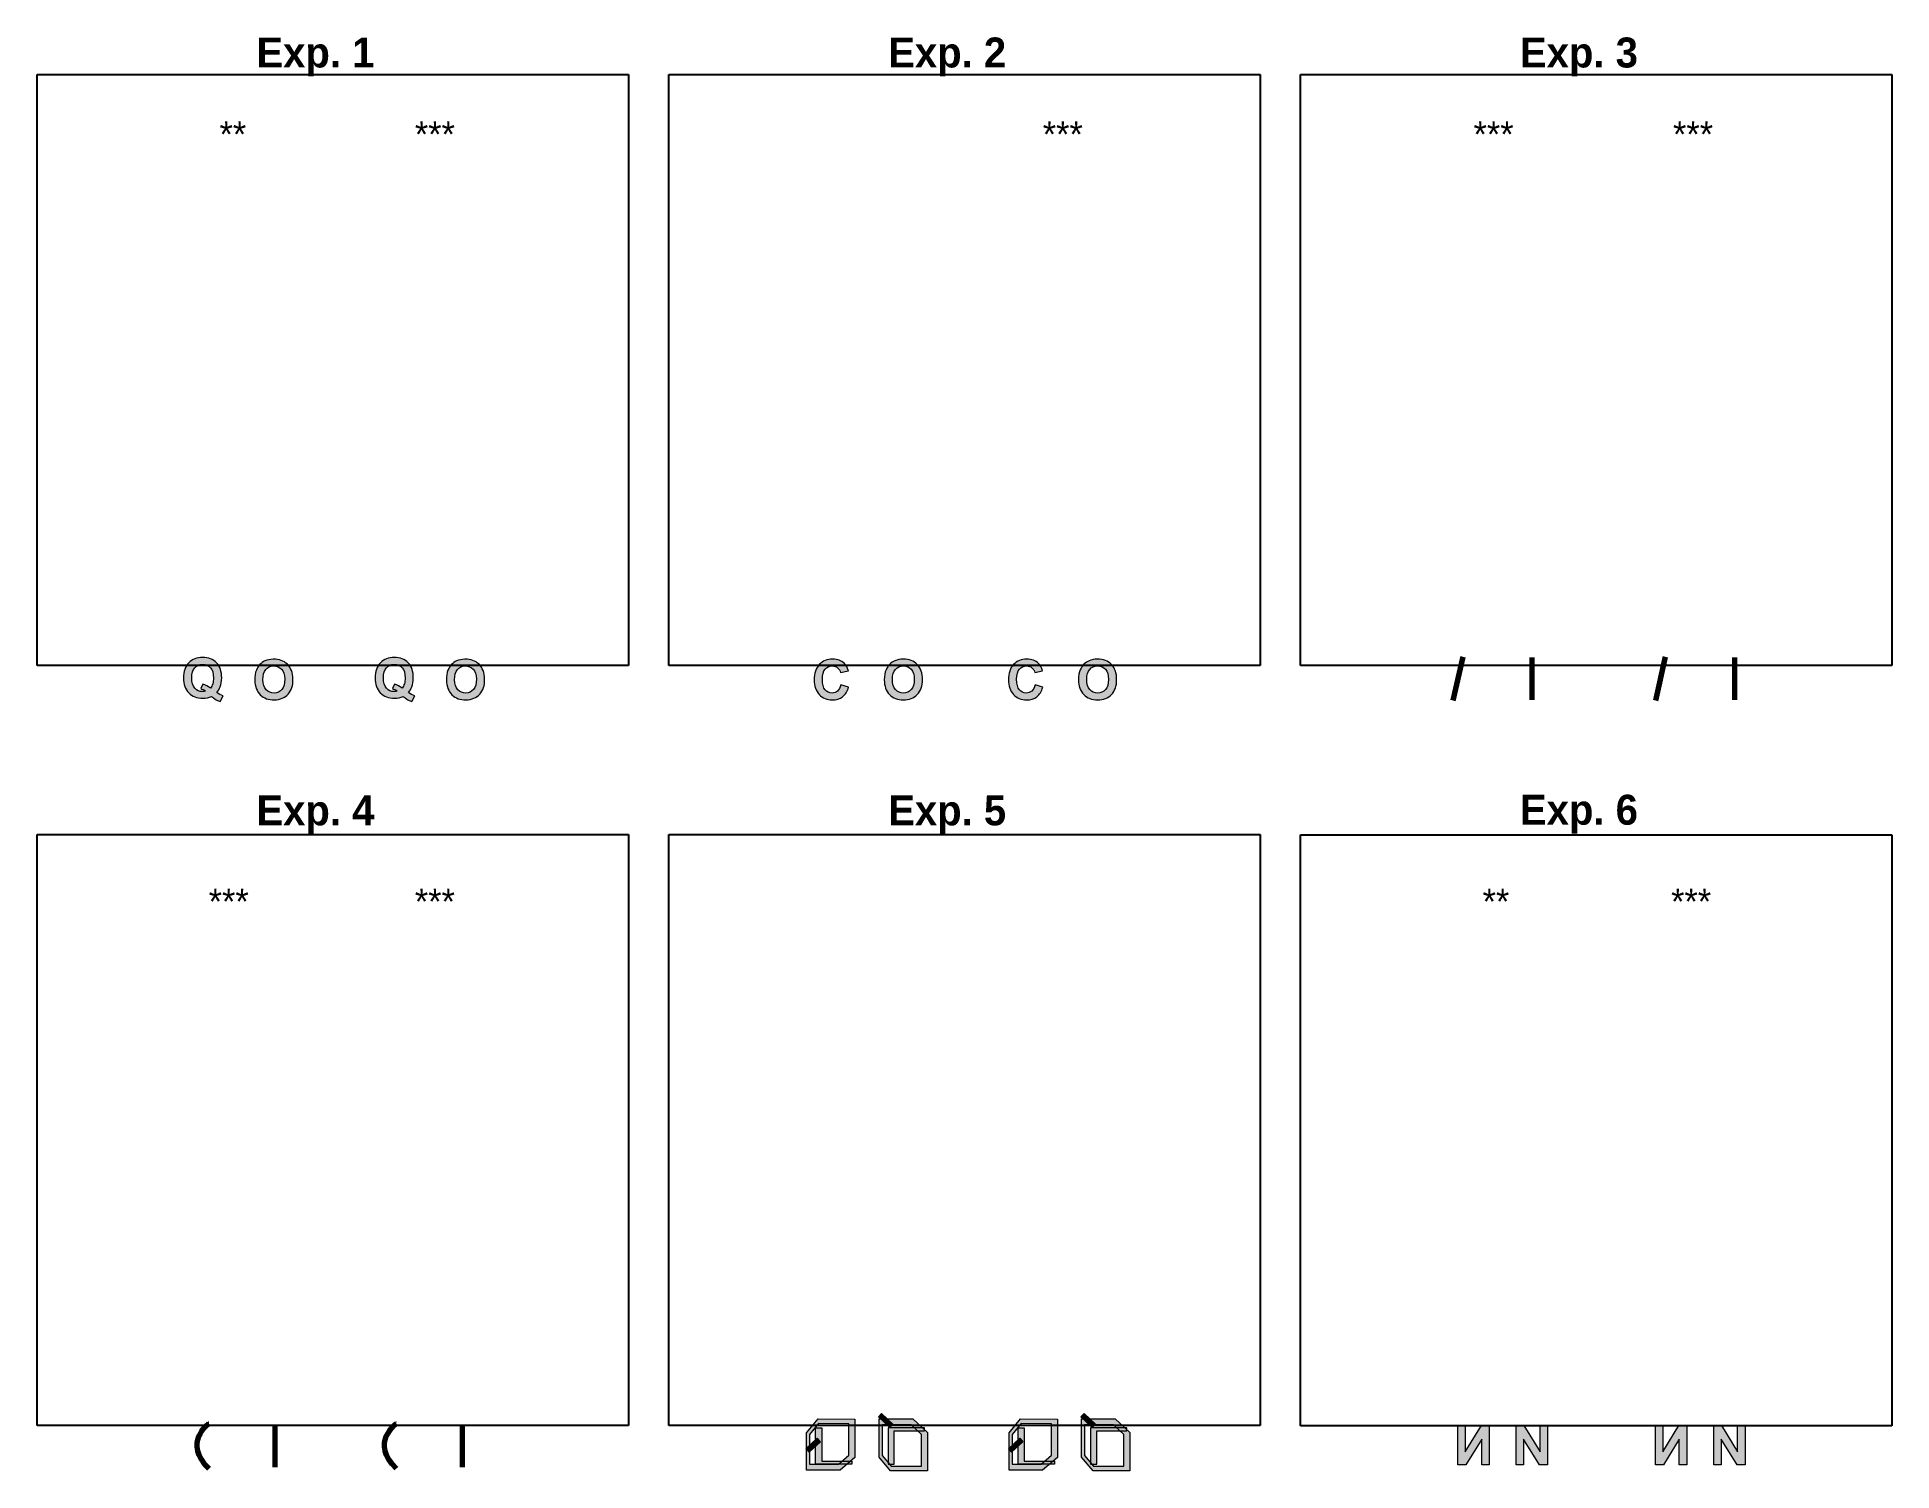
# Model space of a CAD drawing. Header units: inches. Extents: x 148 to 762, y -509 to -35.
import ezdxf

# ---------------------------------------------------------------- set-up
doc = ezdxf.new("R2010")
doc.units = ezdxf.units.IN
doc.header["$MEASUREMENT"] = 0
doc.layers.add('Layer 1', color=7, linetype='Continuous')
picture_1 = doc.add_image_def('image1.png', size_in_pixel=(900, 900))
picture_2 = doc.add_image_def('image2.png', size_in_pixel=(900, 900))
picture_3 = doc.add_image_def('image3.png', size_in_pixel=(900, 900))
picture_4 = doc.add_image_def('image4.png', size_in_pixel=(900, 900))
picture_5 = doc.add_image_def('image5.png', size_in_pixel=(900, 900))
picture_6 = doc.add_image_def('image6.png', size_in_pixel=(900, 900))

# ---------------------------------------------------------------- blocks, each defined once
blk = doc.blocks.new('block 2')
at = {"layer": 'Layer 1', "true_color": 0xe41a1c}
h = blk.add_hatch(color=242, dxfattribs=at)
h.dxf.hatch_style = 2
edge = h.paths.add_edge_path()
edge.add_spline(control_points=[(220.42, -247.5), (220.39, -246.17), (220.56, -245.06), (220.93, -244.15), (221.21, -243.48), (221.6, -242.87), (222.1, -242.33), (222.6, -241.79), (223.15, -241.39), (223.76, -241.12), (224.56, -240.76), (225.49, -240.56), (226.55, -240.54), (228.47, -240.49), (230.02, -241.05), (231.2, -242.21), (232.38, -243.37), (232.99, -245.01), (233.04, -247.13), (233.09, -249.23), (232.56, -250.89), (231.45, -252.1), (230.33, -253.32), (228.82, -253.95), (226.91, -253.99), (224.98, -254.04), (223.42, -253.49), (222.25, -252.33), (221.08, -251.18), (220.47, -249.57), (220.42, -247.5)], knot_values=[0, 0, 0, 0, 1, 1, 1, 2, 2, 2, 3, 3, 3, 4, 4, 4, 5, 5, 5, 6, 6, 6, 7, 7, 7, 8, 8, 8, 9, 9, 9, 10, 10, 10, 10], degree=3, periodic=1)
edge = h.paths.add_edge_path()
edge.add_spline(control_points=[(223.13, -247.34), (223.16, -248.82), (223.53, -249.93), (224.23, -250.67), (224.93, -251.41), (225.8, -251.77), (226.85, -251.75), (227.89, -251.72), (228.75, -251.33), (229.4, -250.55), (230.05, -249.78), (230.36, -248.64), (230.32, -247.13), (230.29, -245.64), (229.93, -244.54), (229.26, -243.82), (228.59, -243.1), (227.71, -242.76), (226.63, -242.78), (225.55, -242.81), (224.68, -243.2), (224.04, -243.96), (223.39, -244.72), (223.09, -245.85), (223.13, -247.34)], knot_values=[0, 0, 0, 0, 1, 1, 1, 2, 2, 2, 3, 3, 3, 4, 4, 4, 5, 5, 5, 6, 6, 6, 7, 7, 7, 8, 8, 8, 8], degree=3, periodic=1)
at = {"layer": 'Layer 1', "lineweight": 0}
for points, knots in [([(220.42, -247.5), (220.39, -246.17), (220.56, -245.06), (220.93, -244.15), (221.21, -243.48), (221.6, -242.87), (222.1, -242.33), (222.6, -241.79), (223.15, -241.39), (223.76, -241.12), (224.56, -240.76), (225.49, -240.56), (226.55, -240.54), (228.47, -240.49), (230.02, -241.05), (231.2, -242.21), (232.38, -243.37), (232.99, -245.01), (233.04, -247.13), (233.09, -249.23), (232.56, -250.89), (231.45, -252.1), (230.33, -253.32), (228.82, -253.95), (226.91, -253.99), (224.98, -254.04), (223.42, -253.49), (222.25, -252.33), (221.08, -251.18), (220.47, -249.57), (220.42, -247.5)], [0, 0, 0, 0, 1, 1, 1, 2, 2, 2, 3, 3, 3, 4, 4, 4, 5, 5, 5, 6, 6, 6, 7, 7, 7, 8, 8, 8, 9, 9, 9, 10, 10, 10, 10]), ([(223.13, -247.34), (223.16, -248.82), (223.53, -249.93), (224.23, -250.67), (224.93, -251.41), (225.8, -251.77), (226.85, -251.75), (227.89, -251.72), (228.75, -251.33), (229.4, -250.55), (230.05, -249.78), (230.36, -248.64), (230.32, -247.13), (230.29, -245.64), (229.93, -244.54), (229.26, -243.82), (228.59, -243.1), (227.71, -242.76), (226.63, -242.78), (225.55, -242.81), (224.68, -243.2), (224.04, -243.96), (223.39, -244.72), (223.09, -245.85), (223.13, -247.34)], [0, 0, 0, 0, 1, 1, 1, 2, 2, 2, 3, 3, 3, 4, 4, 4, 5, 5, 5, 6, 6, 6, 7, 7, 7, 8, 8, 8, 8])]:
    blk.add_open_spline(points, degree=3, knots=knots, dxfattribs=at)
blk = doc.blocks.new('block 3')
at = {"layer": 'Layer 1', "true_color": 0x377eb8}
h = blk.add_hatch(color=145, dxfattribs=at)
h.dxf.hatch_style = 2
edge = h.paths.add_edge_path()
edge.add_spline(control_points=[(207.86, -251.58), (208.5, -252.04), (209.2, -252.41), (209.96, -252.68), (209.96, -252.68), (208.99, -254.54), (208.99, -254.54), (208.6, -254.42), (208.21, -254.26), (207.83, -254.05), (207.75, -254.01), (207.16, -253.62), (206.08, -252.9), (205.23, -253.27), (204.28, -253.46), (203.25, -253.46), (201.25, -253.46), (199.68, -252.87), (198.55, -251.69), (197.41, -250.51), (196.84, -248.86), (196.84, -246.72), (196.84, -244.6), (197.41, -242.95), (198.55, -241.77), (199.69, -240.58), (201.23, -239.99), (203.18, -239.99), (205.11, -239.99), (206.64, -240.58), (207.77, -241.77), (208.9, -242.95), (209.46, -244.6), (209.46, -246.72), (209.46, -247.85), (209.31, -248.84), (208.99, -249.69), (208.76, -250.34), (208.38, -250.97), (207.86, -251.58)], knot_values=[0, 0, 0, 0, 1, 1, 1, 2, 2, 2, 3, 3, 3, 4, 4, 4, 5, 5, 5, 6, 6, 6, 7, 7, 7, 8, 8, 8, 9, 9, 9, 10, 10, 10, 11, 11, 11, 12, 12, 12, 13, 13, 13, 13], degree=3, periodic=1)
edge = h.paths.add_edge_path()
edge.add_spline(control_points=[(205.74, -250.1), (206.08, -249.7), (206.33, -249.22), (206.5, -248.66), (206.67, -248.1), (206.75, -247.45), (206.75, -246.72), (206.75, -245.22), (206.42, -244.1), (205.76, -243.35), (205.1, -242.61), (204.23, -242.24), (203.16, -242.24), (202.09, -242.24), (201.22, -242.61), (200.55, -243.36), (199.89, -244.1), (199.55, -245.23), (199.55, -246.72), (199.55, -248.25), (199.89, -249.38), (200.55, -250.14), (201.22, -250.89), (202.06, -251.27), (203.08, -251.27), (203.46, -251.27), (203.82, -251.21), (204.15, -251.08), (203.62, -250.74), (203.08, -250.46), (202.53, -250.27), (202.53, -250.27), (203.27, -248.77), (203.27, -248.77), (204.13, -249.06), (204.96, -249.51), (205.74, -250.1)], knot_values=[0, 0, 0, 0, 1, 1, 1, 2, 2, 2, 3, 3, 3, 4, 4, 4, 5, 5, 5, 6, 6, 6, 7, 7, 7, 8, 8, 8, 9, 9, 9, 10, 10, 10, 11, 11, 11, 12, 12, 12, 12], degree=3, periodic=1)
at = {"layer": 'Layer 1', "lineweight": 0}
for points, knots in [([(207.86, -251.58), (208.5, -252.04), (209.2, -252.41), (209.96, -252.68), (209.96, -252.68), (208.99, -254.54), (208.99, -254.54), (208.6, -254.42), (208.21, -254.26), (207.83, -254.05), (207.75, -254.01), (207.16, -253.62), (206.08, -252.9), (205.23, -253.27), (204.28, -253.46), (203.25, -253.46), (201.25, -253.46), (199.68, -252.87), (198.55, -251.69), (197.41, -250.51), (196.84, -248.86), (196.84, -246.72), (196.84, -244.6), (197.41, -242.95), (198.55, -241.77), (199.69, -240.58), (201.23, -239.99), (203.18, -239.99), (205.11, -239.99), (206.64, -240.58), (207.77, -241.77), (208.9, -242.95), (209.46, -244.6), (209.46, -246.72), (209.46, -247.85), (209.31, -248.84), (208.99, -249.69), (208.76, -250.34), (208.38, -250.97), (207.86, -251.58)], [0, 0, 0, 0, 1, 1, 1, 2, 2, 2, 3, 3, 3, 4, 4, 4, 5, 5, 5, 6, 6, 6, 7, 7, 7, 8, 8, 8, 9, 9, 9, 10, 10, 10, 11, 11, 11, 12, 12, 12, 13, 13, 13, 13]), ([(205.74, -250.1), (206.08, -249.7), (206.33, -249.22), (206.5, -248.66), (206.67, -248.1), (206.75, -247.45), (206.75, -246.72), (206.75, -245.22), (206.42, -244.1), (205.76, -243.35), (205.1, -242.61), (204.23, -242.24), (203.16, -242.24), (202.09, -242.24), (201.22, -242.61), (200.55, -243.36), (199.89, -244.1), (199.55, -245.23), (199.55, -246.72), (199.55, -248.25), (199.89, -249.38), (200.55, -250.14), (201.22, -250.89), (202.06, -251.27), (203.08, -251.27), (203.46, -251.27), (203.82, -251.21), (204.15, -251.08), (203.62, -250.74), (203.08, -250.46), (202.53, -250.27), (202.53, -250.27), (203.27, -248.77), (203.27, -248.77), (204.13, -249.06), (204.96, -249.51), (205.74, -250.1)], [0, 0, 0, 0, 1, 1, 1, 2, 2, 2, 3, 3, 3, 4, 4, 4, 5, 5, 5, 6, 6, 6, 7, 7, 7, 8, 8, 8, 9, 9, 9, 10, 10, 10, 11, 11, 11, 12, 12, 12, 12])]:
    blk.add_open_spline(points, degree=3, knots=knots, dxfattribs=at)
blk = doc.blocks.new('block 4')
at = {"layer": 'Layer 1', "true_color": 0xe41a1c}
h = blk.add_hatch(color=242, dxfattribs=at)
h.dxf.hatch_style = 2
edge = h.paths.add_edge_path()
edge.add_spline(control_points=[(283.84, -247.5), (283.81, -246.17), (283.98, -245.06), (284.35, -244.15), (284.63, -243.48), (285.02, -242.87), (285.52, -242.33), (286.02, -241.79), (286.57, -241.39), (287.18, -241.12), (287.98, -240.76), (288.91, -240.56), (289.97, -240.54), (291.89, -240.49), (293.44, -241.05), (294.62, -242.21), (295.8, -243.37), (296.41, -245.01), (296.46, -247.13), (296.51, -249.23), (295.98, -250.89), (294.87, -252.1), (293.75, -253.32), (292.24, -253.95), (290.33, -253.99), (288.39, -254.04), (286.84, -253.49), (285.67, -252.33), (284.5, -251.18), (283.89, -249.57), (283.84, -247.5)], knot_values=[0, 0, 0, 0, 1, 1, 1, 2, 2, 2, 3, 3, 3, 4, 4, 4, 5, 5, 5, 6, 6, 6, 7, 7, 7, 8, 8, 8, 9, 9, 9, 10, 10, 10, 10], degree=3, periodic=1)
edge = h.paths.add_edge_path()
edge.add_spline(control_points=[(286.55, -247.34), (286.58, -248.82), (286.95, -249.93), (287.65, -250.67), (288.35, -251.41), (289.22, -251.77), (290.27, -251.75), (291.31, -251.72), (292.16, -251.33), (292.82, -250.55), (293.47, -249.78), (293.78, -248.64), (293.74, -247.13), (293.71, -245.64), (293.35, -244.54), (292.68, -243.82), (292.01, -243.1), (291.13, -242.76), (290.05, -242.78), (288.97, -242.81), (288.1, -243.2), (287.46, -243.96), (286.81, -244.72), (286.51, -245.85), (286.55, -247.34)], knot_values=[0, 0, 0, 0, 1, 1, 1, 2, 2, 2, 3, 3, 3, 4, 4, 4, 5, 5, 5, 6, 6, 6, 7, 7, 7, 8, 8, 8, 8], degree=3, periodic=1)
at = {"layer": 'Layer 1', "lineweight": 0}
for points, knots in [([(283.84, -247.5), (283.81, -246.17), (283.98, -245.06), (284.35, -244.15), (284.63, -243.48), (285.02, -242.87), (285.52, -242.33), (286.02, -241.79), (286.57, -241.39), (287.18, -241.12), (287.98, -240.76), (288.91, -240.56), (289.97, -240.54), (291.89, -240.49), (293.44, -241.05), (294.62, -242.21), (295.8, -243.37), (296.41, -245.01), (296.46, -247.13), (296.51, -249.23), (295.98, -250.89), (294.87, -252.1), (293.75, -253.32), (292.24, -253.95), (290.33, -253.99), (288.39, -254.04), (286.84, -253.49), (285.67, -252.33), (284.5, -251.18), (283.89, -249.57), (283.84, -247.5)], [0, 0, 0, 0, 1, 1, 1, 2, 2, 2, 3, 3, 3, 4, 4, 4, 5, 5, 5, 6, 6, 6, 7, 7, 7, 8, 8, 8, 9, 9, 9, 10, 10, 10, 10]), ([(286.55, -247.34), (286.58, -248.82), (286.95, -249.93), (287.65, -250.67), (288.35, -251.41), (289.22, -251.77), (290.27, -251.75), (291.31, -251.72), (292.16, -251.33), (292.82, -250.55), (293.47, -249.78), (293.78, -248.64), (293.74, -247.13), (293.71, -245.64), (293.35, -244.54), (292.68, -243.82), (292.01, -243.1), (291.13, -242.76), (290.05, -242.78), (288.97, -242.81), (288.1, -243.2), (287.46, -243.96), (286.81, -244.72), (286.51, -245.85), (286.55, -247.34)], [0, 0, 0, 0, 1, 1, 1, 2, 2, 2, 3, 3, 3, 4, 4, 4, 5, 5, 5, 6, 6, 6, 7, 7, 7, 8, 8, 8, 8])]:
    blk.add_open_spline(points, degree=3, knots=knots, dxfattribs=at)
blk = doc.blocks.new('block 5')
at = {"layer": 'Layer 1', "true_color": 0x377eb8}
h = blk.add_hatch(color=145, dxfattribs=at)
h.dxf.hatch_style = 2
edge = h.paths.add_edge_path()
edge.add_spline(control_points=[(271.28, -251.58), (271.92, -252.04), (272.62, -252.41), (273.38, -252.68), (273.38, -252.68), (272.41, -254.54), (272.41, -254.54), (272.02, -254.42), (271.63, -254.26), (271.25, -254.05), (271.17, -254.01), (270.58, -253.62), (269.5, -252.9), (268.65, -253.27), (267.7, -253.46), (266.67, -253.46), (264.67, -253.46), (263.1, -252.87), (261.96, -251.69), (260.83, -250.51), (260.26, -248.86), (260.26, -246.72), (260.26, -244.6), (260.83, -242.95), (261.97, -241.77), (263.11, -240.58), (264.65, -239.99), (266.6, -239.99), (268.53, -239.99), (270.06, -240.58), (271.19, -241.77), (272.32, -242.95), (272.88, -244.6), (272.88, -246.72), (272.88, -247.85), (272.73, -248.84), (272.41, -249.69), (272.18, -250.34), (271.8, -250.97), (271.28, -251.58)], knot_values=[0, 0, 0, 0, 1, 1, 1, 2, 2, 2, 3, 3, 3, 4, 4, 4, 5, 5, 5, 6, 6, 6, 7, 7, 7, 8, 8, 8, 9, 9, 9, 10, 10, 10, 11, 11, 11, 12, 12, 12, 13, 13, 13, 13], degree=3, periodic=1)
edge = h.paths.add_edge_path()
edge.add_spline(control_points=[(269.16, -250.1), (269.5, -249.7), (269.75, -249.22), (269.92, -248.66), (270.09, -248.1), (270.17, -247.45), (270.17, -246.72), (270.17, -245.22), (269.84, -244.1), (269.18, -243.35), (268.52, -242.61), (267.65, -242.24), (266.58, -242.24), (265.51, -242.24), (264.64, -242.61), (263.97, -243.36), (263.31, -244.1), (262.97, -245.23), (262.97, -246.72), (262.97, -248.25), (263.31, -249.38), (263.97, -250.14), (264.64, -250.89), (265.48, -251.27), (266.5, -251.27), (266.88, -251.27), (267.24, -251.21), (267.57, -251.08), (267.04, -250.74), (266.5, -250.46), (265.95, -250.27), (265.95, -250.27), (266.68, -248.77), (266.68, -248.77), (267.55, -249.06), (268.37, -249.51), (269.16, -250.1)], knot_values=[0, 0, 0, 0, 1, 1, 1, 2, 2, 2, 3, 3, 3, 4, 4, 4, 5, 5, 5, 6, 6, 6, 7, 7, 7, 8, 8, 8, 9, 9, 9, 10, 10, 10, 11, 11, 11, 12, 12, 12, 12], degree=3, periodic=1)
at = {"layer": 'Layer 1', "lineweight": 0}
for points, knots in [([(271.28, -251.58), (271.92, -252.04), (272.62, -252.41), (273.38, -252.68), (273.38, -252.68), (272.41, -254.54), (272.41, -254.54), (272.02, -254.42), (271.63, -254.26), (271.25, -254.05), (271.17, -254.01), (270.58, -253.62), (269.5, -252.9), (268.65, -253.27), (267.7, -253.46), (266.67, -253.46), (264.67, -253.46), (263.1, -252.87), (261.96, -251.69), (260.83, -250.51), (260.26, -248.86), (260.26, -246.72), (260.26, -244.6), (260.83, -242.95), (261.97, -241.77), (263.11, -240.58), (264.65, -239.99), (266.6, -239.99), (268.53, -239.99), (270.06, -240.58), (271.19, -241.77), (272.32, -242.95), (272.88, -244.6), (272.88, -246.72), (272.88, -247.85), (272.73, -248.84), (272.41, -249.69), (272.18, -250.34), (271.8, -250.97), (271.28, -251.58)], [0, 0, 0, 0, 1, 1, 1, 2, 2, 2, 3, 3, 3, 4, 4, 4, 5, 5, 5, 6, 6, 6, 7, 7, 7, 8, 8, 8, 9, 9, 9, 10, 10, 10, 11, 11, 11, 12, 12, 12, 13, 13, 13, 13]), ([(269.16, -250.1), (269.5, -249.7), (269.75, -249.22), (269.92, -248.66), (270.09, -248.1), (270.17, -247.45), (270.17, -246.72), (270.17, -245.22), (269.84, -244.1), (269.18, -243.35), (268.52, -242.61), (267.65, -242.24), (266.58, -242.24), (265.51, -242.24), (264.64, -242.61), (263.97, -243.36), (263.31, -244.1), (262.97, -245.23), (262.97, -246.72), (262.97, -248.25), (263.31, -249.38), (263.97, -250.14), (264.64, -250.89), (265.48, -251.27), (266.5, -251.27), (266.88, -251.27), (267.24, -251.21), (267.57, -251.08), (267.04, -250.74), (266.5, -250.46), (265.95, -250.27), (265.95, -250.27), (266.68, -248.77), (266.68, -248.77), (267.55, -249.06), (268.37, -249.51), (269.16, -250.1)], [0, 0, 0, 0, 1, 1, 1, 2, 2, 2, 3, 3, 3, 4, 4, 4, 5, 5, 5, 6, 6, 6, 7, 7, 7, 8, 8, 8, 9, 9, 9, 10, 10, 10, 11, 11, 11, 12, 12, 12, 12])]:
    blk.add_open_spline(points, degree=3, knots=knots, dxfattribs=at)
blk = doc.blocks.new('block 6')
at = {"layer": 'Layer 1', "true_color": 0x377eb8}
h = blk.add_hatch(color=145, dxfattribs=at)
h.dxf.hatch_style = 2
h.paths.add_polyline_path([(406.82, -492.06), (419, -492.12), (419, -504.82), (414.11, -509), (403, -509), (403, -496.62)])
h.paths.add_polyline_path([(417, -493.64), (407, -493.59), (404, -497.19), (404, -507), (413.59, -507), (417, -504.07)])
at = {"layer": 'Layer 1', "lineweight": 0}
for points in [[(406.82, -492.06), (419, -492.12), (419, -504.82), (414.11, -509), (403, -509), (403, -496.62), (406.82, -492.06)], [(417, -493.64), (407, -493.59), (404, -497.19), (404, -507), (413.59, -507), (417, -504.07), (417, -493.64)]]:
    blk.add_lwpolyline(points, dxfattribs=at)
blk = doc.blocks.new('block 7')
at = {"layer": 'Layer 1', "true_color": 0x377eb8}
h = blk.add_hatch(color=145, dxfattribs=at)
h.dxf.hatch_style = 2
h.paths.add_polyline_path([(406, -495), (408, -495), (408, -506), (418, -506), (418, -507), (406, -507)])
at = {"layer": 'Layer 1', "lineweight": 0}
blk.add_lwpolyline([(406, -495), (408, -495), (408, -506), (418, -506), (418, -507), (406, -507), (406, -495)], dxfattribs=at)
blk = doc.blocks.new('block 8')
at = {"layer": 'Layer 1', "true_color": 0x377eb8}
h = blk.add_hatch(color=145, dxfattribs=at)
h.dxf.hatch_style = 2
h.paths.add_polyline_path([(406.54, -498.46), (407.57, -499.58), (403.82, -503.05), (402.78, -501.93)])
at = {"layer": 'Layer 1', "lineweight": 0}
blk.add_lwpolyline([(406.54, -498.46), (407.57, -499.58), (403.82, -503.05), (402.78, -501.93), (406.54, -498.46)], dxfattribs=at)
blk = doc.blocks.new('block 9')
at = {"layer": 'Layer 1', "true_color": 0xe41a1c}
h = blk.add_hatch(color=242, dxfattribs=at)
h.dxf.hatch_style = 2
h.paths.add_polyline_path([(427, -504.7), (427, -492), (438.11, -492), (443, -496.5), (443, -509.2), (430.82, -509.26)])
h.paths.add_polyline_path([(441, -497.26), (437.59, -494), (428, -494), (428, -504.13), (431, -507.74), (441, -507.68)])
at = {"layer": 'Layer 1', "lineweight": 0}
for points in [[(427, -504.7), (427, -492), (438.11, -492), (443, -496.5), (443, -509.2), (430.82, -509.26), (427, -504.7)], [(441, -497.26), (437.59, -494), (428, -494), (428, -504.13), (431, -507.74), (441, -507.68), (441, -497.26)]]:
    blk.add_lwpolyline(points, dxfattribs=at)
blk = doc.blocks.new('block 10')
at = {"layer": 'Layer 1', "true_color": 0xe41a1c}
h = blk.add_hatch(color=242, dxfattribs=at)
h.dxf.hatch_style = 2
h.paths.add_polyline_path([(430, -507), (432, -507), (432, -496), (442, -496), (442, -495), (430, -495)])
at = {"layer": 'Layer 1', "lineweight": 0}
blk.add_lwpolyline([(430, -507), (432, -507), (432, -496), (442, -496), (442, -495), (430, -495), (430, -507)], dxfattribs=at)
blk = doc.blocks.new('block 11')
at = {"layer": 'Layer 1', "true_color": 0xe41a1c}
h = blk.add_hatch(color=242, dxfattribs=at)
h.dxf.hatch_style = 2
h.paths.add_polyline_path([(430.54, -494.87), (431.57, -493.75), (427.82, -490.29), (426.78, -491.4)])
at = {"layer": 'Layer 1', "lineweight": 0}
blk.add_lwpolyline([(430.54, -494.87), (431.57, -493.75), (427.82, -490.29), (426.78, -491.4), (430.54, -494.87)], dxfattribs=at)
blk = doc.blocks.new('block 12')
at = {"layer": 'Layer 1', "true_color": 0x377eb8}
h = blk.add_hatch(color=145, dxfattribs=at)
h.dxf.hatch_style = 2
h.paths.add_polyline_path([(473.82, -492.06), (486, -492.12), (486, -504.82), (481.11, -509), (470, -509), (470, -496.62)])
h.paths.add_polyline_path([(484, -493.64), (474, -493.59), (471, -497.19), (471, -507), (480.59, -507), (484, -504.07)])
at = {"layer": 'Layer 1', "lineweight": 0}
for points in [[(473.82, -492.06), (486, -492.12), (486, -504.82), (481.11, -509), (470, -509), (470, -496.62), (473.82, -492.06)], [(484, -493.64), (474, -493.59), (471, -497.19), (471, -507), (480.59, -507), (484, -504.07), (484, -493.64)]]:
    blk.add_lwpolyline(points, dxfattribs=at)
blk = doc.blocks.new('block 13')
at = {"layer": 'Layer 1', "true_color": 0x377eb8}
h = blk.add_hatch(color=145, dxfattribs=at)
h.dxf.hatch_style = 2
h.paths.add_polyline_path([(473, -495), (475, -495), (475, -506), (485, -506), (485, -507), (473, -507)])
at = {"layer": 'Layer 1', "lineweight": 0}
blk.add_lwpolyline([(473, -495), (475, -495), (475, -506), (485, -506), (485, -507), (473, -507), (473, -495)], dxfattribs=at)
blk = doc.blocks.new('block 14')
at = {"layer": 'Layer 1', "true_color": 0x377eb8}
h = blk.add_hatch(color=145, dxfattribs=at)
h.dxf.hatch_style = 2
h.paths.add_polyline_path([(473.54, -498.46), (474.57, -499.58), (470.82, -503.05), (469.78, -501.93)])
at = {"layer": 'Layer 1', "lineweight": 0}
blk.add_lwpolyline([(473.54, -498.46), (474.57, -499.58), (470.82, -503.05), (469.78, -501.93), (473.54, -498.46)], dxfattribs=at)
blk = doc.blocks.new('block 15')
at = {"layer": 'Layer 1', "true_color": 0xe41a1c}
h = blk.add_hatch(color=242, dxfattribs=at)
h.dxf.hatch_style = 2
h.paths.add_polyline_path([(494, -504.7), (494, -492), (505.11, -492), (510, -496.5), (510, -509.2), (497.82, -509.26)])
h.paths.add_polyline_path([(508, -497.26), (504.59, -494), (495, -494), (495, -504.13), (498, -507.74), (508, -507.68)])
at = {"layer": 'Layer 1', "lineweight": 0}
for points in [[(494, -504.7), (494, -492), (505.11, -492), (510, -496.5), (510, -509.2), (497.82, -509.26), (494, -504.7)], [(508, -497.26), (504.59, -494), (495, -494), (495, -504.13), (498, -507.74), (508, -507.68), (508, -497.26)]]:
    blk.add_lwpolyline(points, dxfattribs=at)
blk = doc.blocks.new('block 16')
at = {"layer": 'Layer 1', "true_color": 0xe41a1c}
h = blk.add_hatch(color=242, dxfattribs=at)
h.dxf.hatch_style = 2
h.paths.add_polyline_path([(497, -507), (499, -507), (499, -496), (509, -496), (509, -495), (497, -495)])
at = {"layer": 'Layer 1', "lineweight": 0}
blk.add_lwpolyline([(497, -507), (499, -507), (499, -496), (509, -496), (509, -495), (497, -495), (497, -507)], dxfattribs=at)
blk = doc.blocks.new('block 17')
at = {"layer": 'Layer 1', "true_color": 0xe41a1c}
h = blk.add_hatch(color=242, dxfattribs=at)
h.dxf.hatch_style = 2
h.paths.add_polyline_path([(497.54, -494.87), (498.57, -493.75), (494.82, -490.29), (493.78, -491.4)])
at = {"layer": 'Layer 1', "lineweight": 0}
blk.add_lwpolyline([(497.54, -494.87), (498.57, -493.75), (494.82, -490.29), (493.78, -491.4), (497.54, -494.87)], dxfattribs=at)

msp = doc.modelspace()

# ---------------------------------------------------------------- hatches: boundary and pattern name
at = {"layer": 'Layer 1', "true_color": 0x377eb8}
h = msp.add_hatch(color=145, dxfattribs=at)
h.dxf.hatch_style = 2
edge = h.paths.add_edge_path()
edge.add_spline(control_points=[(414.33, -248.99), (414.33, -248.99), (416.88, -249.8), (416.88, -249.8), (416.49, -251.22), (415.84, -252.27), (414.93, -252.96), (414.02, -253.65), (412.87, -254), (411.47, -254), (409.75, -254), (408.32, -253.41), (407.21, -252.23), (406.1, -251.04), (405.54, -249.43), (405.54, -247.38), (405.54, -245.21), (406.1, -243.53), (407.22, -242.33), (408.34, -241.13), (409.81, -240.53), (411.63, -240.53), (413.23, -240.53), (414.52, -241.01), (415.51, -241.95), (416.11, -242.5), (416.55, -243.3), (416.85, -244.34), (416.85, -244.34), (414.24, -244.97), (414.24, -244.97), (414.09, -244.29), (413.77, -243.76), (413.28, -243.37), (412.79, -242.98), (412.2, -242.78), (411.5, -242.78), (410.54, -242.78), (409.75, -243.13), (409.15, -243.82), (408.55, -244.51), (408.25, -245.63), (408.25, -247.19), (408.25, -248.83), (408.55, -250), (409.14, -250.7), (409.73, -251.4), (410.5, -251.75), (411.45, -251.75), (412.15, -251.75), (412.75, -251.53), (413.25, -251.08), (413.75, -250.64), (414.11, -249.94), (414.33, -248.99)], knot_values=[0, 0, 0, 0, 1, 1, 1, 2, 2, 2, 3, 3, 3, 4, 4, 4, 5, 5, 5, 6, 6, 6, 7, 7, 7, 8, 8, 8, 9, 9, 9, 10, 10, 10, 11, 11, 11, 12, 12, 12, 13, 13, 13, 14, 14, 14, 15, 15, 15, 16, 16, 16, 17, 17, 17, 18, 18, 18, 18], degree=3, periodic=1)
at = {"layer": 'Layer 1', "true_color": 0xe41a1c}
h = msp.add_hatch(color=242, dxfattribs=at)
h.dxf.hatch_style = 2
edge = h.paths.add_edge_path()
edge.add_spline(control_points=[(428.71, -247.35), (428.71, -246.02), (428.91, -244.91), (429.31, -244.01), (429.61, -243.34), (430.01, -242.75), (430.52, -242.22), (431.03, -241.7), (431.59, -241.3), (432.2, -241.05), (433.02, -240.71), (433.95, -240.53), (435.01, -240.53), (436.93, -240.53), (438.46, -241.13), (439.61, -242.32), (440.77, -243.51), (441.34, -245.16), (441.34, -247.28), (441.34, -249.39), (440.77, -251.03), (439.63, -252.22), (438.49, -253.4), (436.96, -254), (435.05, -254), (433.11, -254), (431.57, -253.41), (430.43, -252.23), (429.29, -251.04), (428.71, -249.42), (428.71, -247.35)], knot_values=[0, 0, 0, 0, 1, 1, 1, 2, 2, 2, 3, 3, 3, 4, 4, 4, 5, 5, 5, 6, 6, 6, 7, 7, 7, 8, 8, 8, 9, 9, 9, 10, 10, 10, 10], degree=3, periodic=1)
edge = h.paths.add_edge_path()
edge.add_spline(control_points=[(431.42, -247.26), (431.42, -248.73), (431.76, -249.85), (432.44, -250.61), (433.13, -251.37), (433.99, -251.75), (435.04, -251.75), (436.08, -251.75), (436.94, -251.37), (437.62, -250.62), (438.29, -249.86), (438.62, -248.73), (438.62, -247.22), (438.62, -245.73), (438.3, -244.62), (437.64, -243.88), (436.99, -243.15), (436.12, -242.78), (435.04, -242.78), (433.95, -242.78), (433.08, -243.15), (432.42, -243.9), (431.75, -244.64), (431.42, -245.76), (431.42, -247.26)], knot_values=[0, 0, 0, 0, 1, 1, 1, 2, 2, 2, 3, 3, 3, 4, 4, 4, 5, 5, 5, 6, 6, 6, 7, 7, 7, 8, 8, 8, 8], degree=3, periodic=1)
at = {"layer": 'Layer 1', "true_color": 0x377eb8}
h = msp.add_hatch(color=145, dxfattribs=at)
h.dxf.hatch_style = 2
edge = h.paths.add_edge_path()
edge.add_spline(control_points=[(478.61, -248.99), (478.61, -248.99), (481.15, -249.8), (481.15, -249.8), (480.76, -251.22), (480.11, -252.27), (479.21, -252.96), (478.3, -253.65), (477.14, -254), (475.75, -254), (474.02, -254), (472.6, -253.41), (471.48, -252.23), (470.37, -251.04), (469.82, -249.43), (469.82, -247.38), (469.82, -245.21), (470.37, -243.53), (471.49, -242.33), (472.61, -241.13), (474.08, -240.53), (475.91, -240.53), (477.5, -240.53), (478.79, -241.01), (479.79, -241.95), (480.38, -242.5), (480.82, -243.3), (481.12, -244.34), (481.12, -244.34), (478.52, -244.97), (478.52, -244.97), (478.36, -244.29), (478.04, -243.76), (477.55, -243.37), (477.07, -242.98), (476.47, -242.78), (475.77, -242.78), (474.81, -242.78), (474.03, -243.13), (473.42, -243.82), (472.82, -244.51), (472.52, -245.63), (472.52, -247.19), (472.52, -248.83), (472.82, -250), (473.41, -250.7), (474, -251.4), (474.77, -251.75), (475.72, -251.75), (476.42, -251.75), (477.02, -251.53), (477.52, -251.08), (478.03, -250.64), (478.39, -249.94), (478.61, -248.99)], knot_values=[0, 0, 0, 0, 1, 1, 1, 2, 2, 2, 3, 3, 3, 4, 4, 4, 5, 5, 5, 6, 6, 6, 7, 7, 7, 8, 8, 8, 9, 9, 9, 10, 10, 10, 11, 11, 11, 12, 12, 12, 13, 13, 13, 14, 14, 14, 15, 15, 15, 16, 16, 16, 17, 17, 17, 18, 18, 18, 18], degree=3, periodic=1)
at = {"layer": 'Layer 1', "true_color": 0xe41a1c}
h = msp.add_hatch(color=242, dxfattribs=at)
h.dxf.hatch_style = 2
edge = h.paths.add_edge_path()
edge.add_spline(control_points=[(492.99, -247.35), (492.99, -246.02), (493.19, -244.91), (493.58, -244.01), (493.88, -243.34), (494.28, -242.75), (494.79, -242.22), (495.31, -241.7), (495.87, -241.3), (496.48, -241.05), (497.29, -240.71), (498.22, -240.53), (499.28, -240.53), (501.2, -240.53), (502.74, -241.13), (503.89, -242.32), (505.04, -243.51), (505.61, -245.16), (505.61, -247.28), (505.61, -249.39), (505.04, -251.03), (503.9, -252.22), (502.76, -253.4), (501.23, -254), (499.32, -254), (497.38, -254), (495.84, -253.41), (494.7, -252.23), (493.56, -251.04), (492.99, -249.42), (492.99, -247.35)], knot_values=[0, 0, 0, 0, 1, 1, 1, 2, 2, 2, 3, 3, 3, 4, 4, 4, 5, 5, 5, 6, 6, 6, 7, 7, 7, 8, 8, 8, 9, 9, 9, 10, 10, 10, 10], degree=3, periodic=1)
edge = h.paths.add_edge_path()
edge.add_spline(control_points=[(495.7, -247.26), (495.7, -248.73), (496.04, -249.85), (496.72, -250.61), (497.4, -251.37), (498.26, -251.75), (499.31, -251.75), (500.36, -251.75), (501.22, -251.37), (501.89, -250.62), (502.56, -249.86), (502.9, -248.73), (502.9, -247.22), (502.9, -245.73), (502.57, -244.62), (501.92, -243.88), (501.26, -243.15), (500.39, -242.78), (499.31, -242.78), (498.23, -242.78), (497.35, -243.15), (496.69, -243.9), (496.03, -244.64), (495.7, -245.76), (495.7, -247.26)], knot_values=[0, 0, 0, 0, 1, 1, 1, 2, 2, 2, 3, 3, 3, 4, 4, 4, 5, 5, 5, 6, 6, 6, 7, 7, 7, 8, 8, 8, 8], degree=3, periodic=1)
at = {"layer": 'Layer 1', "true_color": 0x377eb8}
h = msp.add_hatch(color=145, dxfattribs=at)
h.dxf.hatch_style = 2
h.paths.add_polyline_path([(626.42, -507.26), (626.42, -498.78), (621.17, -507.26), (618.53, -507.26), (618.53, -494.25), (620.97, -494.25), (620.97, -502.94), (626.3, -494.25), (628.86, -494.25), (628.86, -507.26)])
at = {"layer": 'Layer 1', "true_color": 0xe41a1c}
h = msp.add_hatch(color=242, dxfattribs=at)
h.dxf.hatch_style = 2
h.paths.add_polyline_path([(637.84, -507.26), (637.84, -494.25), (640.39, -494.25), (645.72, -502.94), (645.72, -494.25), (648.16, -494.25), (648.16, -507.26), (645.53, -507.26), (640.28, -498.78), (640.28, -507.26)])
at = {"layer": 'Layer 1', "true_color": 0x377eb8}
h = msp.add_hatch(color=145, dxfattribs=at)
h.dxf.hatch_style = 2
h.paths.add_polyline_path([(691.79, -507.26), (691.79, -498.78), (686.54, -507.26), (683.9, -507.26), (683.9, -494.25), (686.35, -494.25), (686.35, -502.94), (691.67, -494.25), (694.23, -494.25), (694.23, -507.26)])
at = {"layer": 'Layer 1', "true_color": 0xe41a1c}
h = msp.add_hatch(color=242, dxfattribs=at)
h.dxf.hatch_style = 2
h.paths.add_polyline_path([(703.21, -507.26), (703.21, -494.25), (705.76, -494.25), (711.09, -502.94), (711.09, -494.25), (713.53, -494.25), (713.53, -507.26), (710.9, -507.26), (705.65, -498.78), (705.65, -507.26)])

# ---------------------------------------------------------------- linework, layer by layer
at = {"layer": 'Layer 1', "color": 145, "lineweight": 70, "true_color": 0x377eb8}
for points in [[(620.16, -239.74), (616.9, -254.18)], [(687.16, -239.74), (683.9, -254.18)]]:
    msp.add_lwpolyline(points, dxfattribs=at)
at = {"layer": 'Layer 1', "color": 242, "lineweight": 70, "true_color": 0xe41a1c}
for points in [[(643, -240), (643, -254)], [(710, -240), (710, -254)], [(227, -494), (227, -508)], [(289, -494), (289, -508)]]:
    msp.add_lwpolyline(points, dxfattribs=at)
at = {"layer": 'Layer 1', "lineweight": 0}
for points in [[(626.42, -507.26), (626.42, -498.78), (621.17, -507.26), (618.53, -507.26), (618.53, -494.25), (620.97, -494.25), (620.97, -502.94), (626.3, -494.25), (628.86, -494.25), (628.86, -507.26), (626.42, -507.26)], [(637.84, -507.26), (637.84, -494.25), (640.39, -494.25), (645.72, -502.94), (645.72, -494.25), (648.16, -494.25), (648.16, -507.26), (645.53, -507.26), (640.28, -498.78), (640.28, -507.26), (637.84, -507.26)], [(691.79, -507.26), (691.79, -498.78), (686.54, -507.26), (683.9, -507.26), (683.9, -494.25), (686.35, -494.25), (686.35, -502.94), (691.67, -494.25), (694.23, -494.25), (694.23, -507.26), (691.79, -507.26)], [(703.21, -507.26), (703.21, -494.25), (705.76, -494.25), (711.09, -502.94), (711.09, -494.25), (713.53, -494.25), (713.53, -507.26), (710.9, -507.26), (705.65, -498.78), (705.65, -507.26), (703.21, -507.26)]]:
    msp.add_lwpolyline(points, dxfattribs=at)
for points, knots in [([(414.33, -248.99), (414.33, -248.99), (416.88, -249.8), (416.88, -249.8), (416.49, -251.22), (415.84, -252.27), (414.93, -252.96), (414.02, -253.65), (412.87, -254), (411.47, -254), (409.75, -254), (408.32, -253.41), (407.21, -252.23), (406.1, -251.04), (405.54, -249.43), (405.54, -247.38), (405.54, -245.21), (406.1, -243.53), (407.22, -242.33), (408.34, -241.13), (409.81, -240.53), (411.63, -240.53), (413.23, -240.53), (414.52, -241.01), (415.51, -241.95), (416.11, -242.5), (416.55, -243.3), (416.85, -244.34), (416.85, -244.34), (414.24, -244.97), (414.24, -244.97), (414.09, -244.29), (413.77, -243.76), (413.28, -243.37), (412.79, -242.98), (412.2, -242.78), (411.5, -242.78), (410.54, -242.78), (409.75, -243.13), (409.15, -243.82), (408.55, -244.51), (408.25, -245.63), (408.25, -247.19), (408.25, -248.83), (408.55, -250), (409.14, -250.7), (409.73, -251.4), (410.5, -251.75), (411.45, -251.75), (412.15, -251.75), (412.75, -251.53), (413.25, -251.08), (413.75, -250.64), (414.11, -249.94), (414.33, -248.99)], [0, 0, 0, 0, 1, 1, 1, 2, 2, 2, 3, 3, 3, 4, 4, 4, 5, 5, 5, 6, 6, 6, 7, 7, 7, 8, 8, 8, 9, 9, 9, 10, 10, 10, 11, 11, 11, 12, 12, 12, 13, 13, 13, 14, 14, 14, 15, 15, 15, 16, 16, 16, 17, 17, 17, 18, 18, 18, 18]), ([(428.71, -247.35), (428.71, -246.02), (428.91, -244.91), (429.31, -244.01), (429.61, -243.34), (430.01, -242.75), (430.52, -242.22), (431.03, -241.7), (431.59, -241.3), (432.2, -241.05), (433.02, -240.71), (433.95, -240.53), (435.01, -240.53), (436.93, -240.53), (438.46, -241.13), (439.61, -242.32), (440.77, -243.51), (441.34, -245.16), (441.34, -247.28), (441.34, -249.39), (440.77, -251.03), (439.63, -252.22), (438.49, -253.4), (436.96, -254), (435.05, -254), (433.11, -254), (431.57, -253.41), (430.43, -252.23), (429.29, -251.04), (428.71, -249.42), (428.71, -247.35)], [0, 0, 0, 0, 1, 1, 1, 2, 2, 2, 3, 3, 3, 4, 4, 4, 5, 5, 5, 6, 6, 6, 7, 7, 7, 8, 8, 8, 9, 9, 9, 10, 10, 10, 10]), ([(431.42, -247.26), (431.42, -248.73), (431.76, -249.85), (432.44, -250.61), (433.13, -251.37), (433.99, -251.75), (435.04, -251.75), (436.08, -251.75), (436.94, -251.37), (437.62, -250.62), (438.29, -249.86), (438.62, -248.73), (438.62, -247.22), (438.62, -245.73), (438.3, -244.62), (437.64, -243.88), (436.99, -243.15), (436.12, -242.78), (435.04, -242.78), (433.95, -242.78), (433.08, -243.15), (432.42, -243.9), (431.75, -244.64), (431.42, -245.76), (431.42, -247.26)], [0, 0, 0, 0, 1, 1, 1, 2, 2, 2, 3, 3, 3, 4, 4, 4, 5, 5, 5, 6, 6, 6, 7, 7, 7, 8, 8, 8, 8]), ([(478.61, -248.99), (478.61, -248.99), (481.15, -249.8), (481.15, -249.8), (480.76, -251.22), (480.11, -252.27), (479.21, -252.96), (478.3, -253.65), (477.14, -254), (475.75, -254), (474.02, -254), (472.6, -253.41), (471.48, -252.23), (470.37, -251.04), (469.82, -249.43), (469.82, -247.38), (469.82, -245.21), (470.37, -243.53), (471.49, -242.33), (472.61, -241.13), (474.08, -240.53), (475.91, -240.53), (477.5, -240.53), (478.79, -241.01), (479.79, -241.95), (480.38, -242.5), (480.82, -243.3), (481.12, -244.34), (481.12, -244.34), (478.52, -244.97), (478.52, -244.97), (478.36, -244.29), (478.04, -243.76), (477.55, -243.37), (477.07, -242.98), (476.47, -242.78), (475.77, -242.78), (474.81, -242.78), (474.03, -243.13), (473.42, -243.82), (472.82, -244.51), (472.52, -245.63), (472.52, -247.19), (472.52, -248.83), (472.82, -250), (473.41, -250.7), (474, -251.4), (474.77, -251.75), (475.72, -251.75), (476.42, -251.75), (477.02, -251.53), (477.52, -251.08), (478.03, -250.64), (478.39, -249.94), (478.61, -248.99)], [0, 0, 0, 0, 1, 1, 1, 2, 2, 2, 3, 3, 3, 4, 4, 4, 5, 5, 5, 6, 6, 6, 7, 7, 7, 8, 8, 8, 9, 9, 9, 10, 10, 10, 11, 11, 11, 12, 12, 12, 13, 13, 13, 14, 14, 14, 15, 15, 15, 16, 16, 16, 17, 17, 17, 18, 18, 18, 18]), ([(492.99, -247.35), (492.99, -246.02), (493.19, -244.91), (493.58, -244.01), (493.88, -243.34), (494.28, -242.75), (494.79, -242.22), (495.31, -241.7), (495.87, -241.3), (496.48, -241.05), (497.29, -240.71), (498.22, -240.53), (499.28, -240.53), (501.2, -240.53), (502.74, -241.13), (503.89, -242.32), (505.04, -243.51), (505.61, -245.16), (505.61, -247.28), (505.61, -249.39), (505.04, -251.03), (503.9, -252.22), (502.76, -253.4), (501.23, -254), (499.32, -254), (497.38, -254), (495.84, -253.41), (494.7, -252.23), (493.56, -251.04), (492.99, -249.42), (492.99, -247.35)], [0, 0, 0, 0, 1, 1, 1, 2, 2, 2, 3, 3, 3, 4, 4, 4, 5, 5, 5, 6, 6, 6, 7, 7, 7, 8, 8, 8, 9, 9, 9, 10, 10, 10, 10]), ([(495.7, -247.26), (495.7, -248.73), (496.04, -249.85), (496.72, -250.61), (497.4, -251.37), (498.26, -251.75), (499.31, -251.75), (500.36, -251.75), (501.22, -251.37), (501.89, -250.62), (502.56, -249.86), (502.9, -248.73), (502.9, -247.22), (502.9, -245.73), (502.57, -244.62), (501.92, -243.88), (501.26, -243.15), (500.39, -242.78), (499.31, -242.78), (498.23, -242.78), (497.35, -243.15), (496.69, -243.9), (496.03, -244.64), (495.7, -245.76), (495.7, -247.26)], [0, 0, 0, 0, 1, 1, 1, 2, 2, 2, 3, 3, 3, 4, 4, 4, 5, 5, 5, 6, 6, 6, 7, 7, 7, 8, 8, 8, 8])]:
    msp.add_open_spline(points, degree=3, knots=knots, dxfattribs=at)
at = {"layer": 'Layer 1', "color": 145, "lineweight": 70, "true_color": 0x377eb8}
for points in [[(205.2, -493.62), (205.2, -493.62), (196.22, -500.13), (205.2, -508.43)], [(267.2, -493.62), (267.2, -493.62), (258.22, -500.13), (267.2, -508.43)]]:
    msp.add_open_spline(points, degree=3, dxfattribs=at)

# ---------------------------------------------------------------- block references
at = {"layer": 'Layer 1'}
for name in ['block 3', 'block 2', 'block 5', 'block 4', 'block 11', 'block 17', 'block 6', 'block 7', 'block 9', 'block 10', 'block 12', 'block 13', 'block 15', 'block 16', 'block 8', 'block 14']:
    msp.add_blockref(name, (0, 0), dxfattribs=at)

# ---------------------------------------------------------------- texts
at = {"layer": 'Layer 1', "color": 7, "true_color": 0xffffff, "attachment_point": 7}
for s, insert, char_height in [('\\fCMU Sans Serif Extended|b1|i0|c0|p34;\\W1;Exp. 1', (220.95, -47.63), 9.912), ('\\fCMU Sans Serif Extended|b1|i0|c0|p34;\\W1;Exp. 2', (430, -47.63), 9.912), ('\\fCMU Sans Serif Extended|b1|i0|c0|p34;\\W1;Exp. 3', (639.05, -47.63), 9.912), ('\\fMyriad Pro|b0|i0|c0|p34;\\W1;**', (208.75, -71), 8.496), ('\\fMyriad Pro|b0|i0|c0|p34;\\W1;***', (273.38, -71), 8.496), ('\\fMyriad Pro|b0|i0|c0|p34;\\W1;***', (481.15, -71), 8.496), ('\\fMyriad Pro|b0|i0|c0|p34;\\W1;***', (623.7, -71), 8.496), ('\\fMyriad Pro|b0|i0|c0|p34;\\W1;***', (689.7, -71), 8.496), ('\\fCMU Sans Serif Extended|b1|i0|c0|p34;\\W1;Exp. 4', (220.95, -298.53), 9.912), ('\\fCMU Sans Serif Extended|b1|i0|c0|p34;\\W1;Exp. 5', (430, -298.53), 9.912), ('\\fCMU Sans Serif Extended|b1|i0|c0|p34;\\W1;Exp. 6', (639.05, -298.32), 9.912), ('\\fMyriad Pro|b0|i0|c0|p34;\\W1;***', (205.15, -325), 8.496), ('\\fMyriad Pro|b0|i0|c0|p34;\\W1;***', (273.38, -325), 8.496), ('\\fMyriad Pro|b0|i0|c0|p34;\\W1;**', (626.7, -325), 8.496), ('\\fMyriad Pro|b0|i0|c0|p34;\\W1;***', (689.07, -325), 8.496)]:
    msp.add_mtext(s, dxfattribs=dict(at, insert=insert, char_height=char_height))

# ---------------------------------------------------------------- pictures from other files: only their frames are drawn
at = {"layer": 'Layer 1'}
image = msp.add_image(picture_1, insert=(148.38, -242.66), size_in_units=(195.66, 195.66), dxfattribs=at)
image = msp.add_image(picture_6, insert=(357.43, -242.66), size_in_units=(195.66, 195.66), dxfattribs=at)
image = msp.add_image(picture_3, insert=(566.48, -242.66), size_in_units=(195.66, 195.66), dxfattribs=at)
image = msp.add_image(picture_2, insert=(148.38, -494.19), size_in_units=(195.66, 195.66), dxfattribs=at)
image = msp.add_image(picture_5, insert=(357.43, -494.19), size_in_units=(195.66, 195.66), dxfattribs=at)
image = msp.add_image(picture_4, insert=(566.48, -494.39), size_in_units=(195.66, 195.66), dxfattribs=at)

doc.saveas('drawing.dxf')
